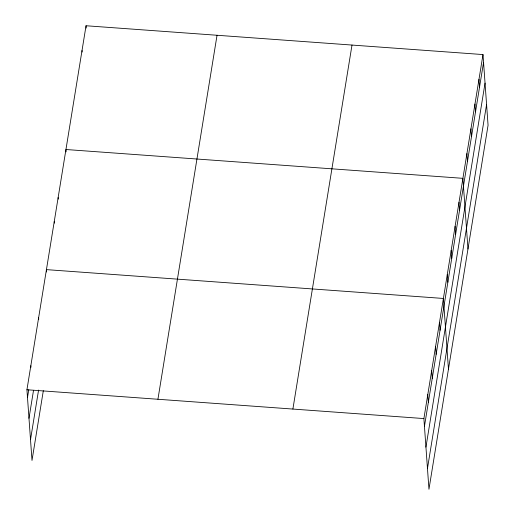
<?xml version="1.0" encoding="UTF-8"?>
<svg xmlns="http://www.w3.org/2000/svg" width="515" height="515" viewBox="0 0 515 515"><rect width="100%" height="100%" fill="white"/><g stroke="black" fill="none" stroke-linecap="round" stroke-linejoin="round"><path stroke-width="0.77" d="M43.324 390.679L32.001 460.429L26.935 389.752L86.044 25.75L482.999 54.571L488.065 125.248L428.956 489.25L423.89 418.573L482.999 54.571M27.495 397.548L28.75 389.797M28.982 418.296L33.514 390.402M30.514 439.675L38.567 390.08M157.931 399.26L217.04 35.265M292.893 409.065L352.002 45.062M424.45 426.375L483.559 62.373M425.937 447.123L485.046 83.121M427.469 468.502L486.578 104.5M26.935 389.752L423.89 418.573M478.982 79.323L479.536 87.125M474.959 104.075L475.519 111.877M470.942 128.827L471.502 136.63M466.925 153.579L467.478 161.382M467.968 249.009L462.901 178.332L65.946 149.511L66.113 151.848M459 202.356L459.56 210.159M455.099 226.381L455.659 234.177M451.198 250.406L451.758 258.202M447.297 274.431L447.857 282.226M448.462 369.133L443.396 298.455L46.44 269.628L46.608 271.972M439.495 322.48L440.055 330.276M435.593 346.505L436.154 354.301M431.692 370.523L432.252 378.325M427.791 394.548L428.351 402.35M86.044 25.75L86.211 28.087M82.027 50.502L82.136 52.06M58.144 197.56L58.253 199.118M54.242 221.585L54.352 223.143M38.638 317.678L38.747 319.236M30.836 365.727L30.945 367.285"/></g></svg>
